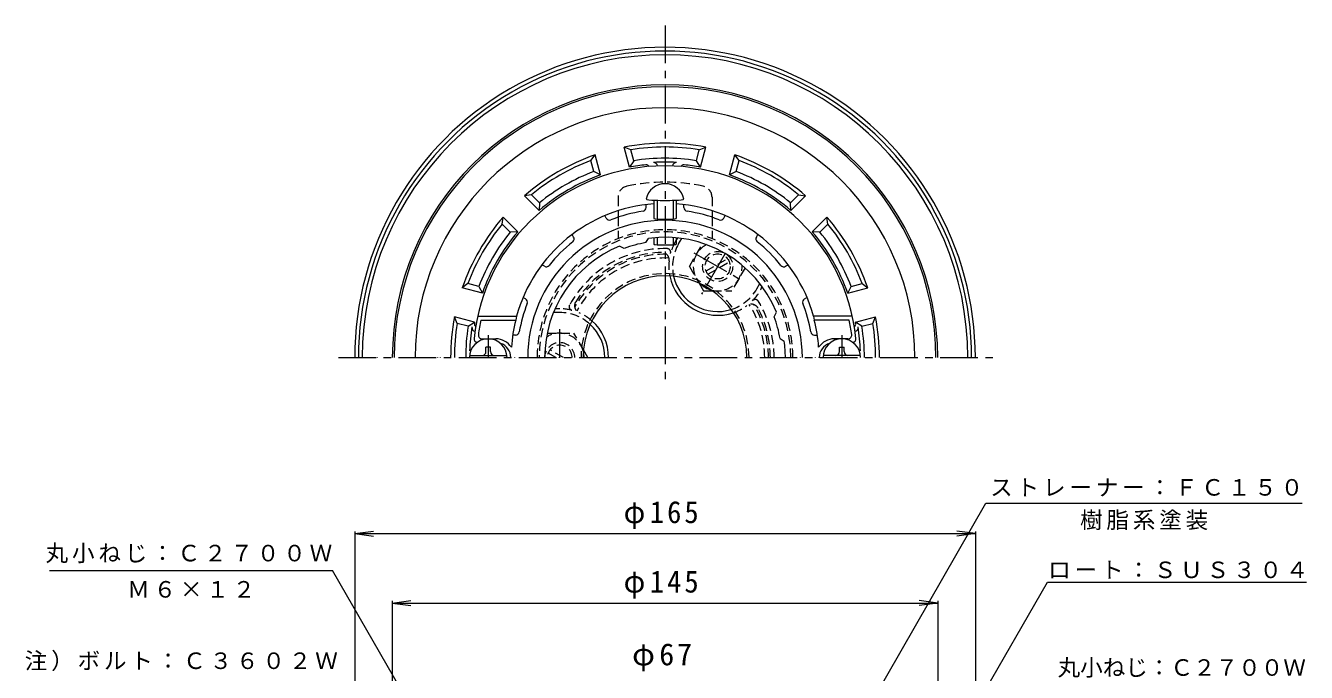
# Model space of a CAD drawing. Units: millimetres, scale not verified. Extents: x -195 to 147, y -231 to 273.
# Drawn here: x -194.6 to 145.9, y 100.9 to 272.8 of the extents above; entities that cross this region are included whole.
import ezdxf
from ezdxf.enums import TextEntityAlignment as Align

# ---------------------------------------------------------------- set-up
doc = ezdxf.new("R2010")
doc.units = ezdxf.units.MM
doc.header["$LTSCALE"] = 2
for name, pattern in [('CHAIN1', [8, 5, -1, 1, -1]), ('DASHED1', [1.8, 1.2, -0.6]), ('DOUBLE_CHAIN1', [8.8, 5, -1, 0.6, -0.6, 0.6, -1])]:
    doc.linetypes.add(name, pattern=pattern)
for name, color, linetype, lineweight in [('0-0_通り芯', 3, 'Continuous', 9), ('0-2_仕上', 6, 'Continuous', 9), ('0-3_建具', 2, 'DOUBLE_CHAIN1', 9), ('0-4_その他', 7, 'Continuous', 9), ('0-5_寸法', 7, 'Continuous', 9), ('0-6_ハッチ', 2, 'Continuous', 9)]:
    doc.layers.add(name, color=color, linetype=linetype, lineweight=lineweight)
doc.styles.add('ＭＳ ゴシック', font='')
doc.styles.get('ＭＳ ゴシック').set_extended_font_data('MS Gothic')

msp = doc.modelspace()

# ---------------------------------------------------------------- linework, layer by layer
at = {"layer": '0-0_通り芯', "linetype": 'CHAIN1'}
for p, q in [((-24.656, 272.804), (-24.656, 177.818)), ((-111.482, 184.546), (63.47, 184.546)), ((26.344, 184.546), (26.344, 184.519))]:
    msp.add_line(p, q, dxfattribs=at)
at = {"layer": '0-0_通り芯', "color": 4}
msp.add_line((-45.156, 184.546), (-45.153, 184.551), dxfattribs=at)
msp.add_line((-45.156, 184.546), (-45.153, 184.551), dxfattribs=at)
at = {"layer": '0-0_通り芯'}
msp.add_line((37.344, 184.546), (37.344, 184.519), dxfattribs=at)
for centre, radius, start, end in [((-24.656, 184.546), 82.5, 0.00015, 180.01886), ((-24.656, 184.546), 81.5, 0.00015, 180.01909), ((-24.656, 184.546), 80.5, 0, 180), ((-24.656, 184.546), 76.5, 180, 180.02034), ((-24.656, 184.546), 60.476, 180.00002, 180.02572), ((-24.656, 184.546), 59.804, 180, 180.02601), ((-24.656, 184.546), 48.267, 180, 180.03223), ((-24.656, 184.546), 46.041, 180, 180.03379), ((-24.656, 184.546), 34, 180, 180.04576), ((-24.656, 184.546), 29.807, 180, 180.05219), ((-24.656, 184.546), 28.229, 180, 180.05511), ((-52.656, 184.546), 8, 359.80554, 0), ((-24.656, 184.546), 26.5, 359.94129, 0), ((-24.656, 184.546), 28.229, 359.94489, 0), ((-24.656, 184.546), 29.807, 359.94781, 0), ((-24.656, 184.546), 34, 359.95424, 0), ((-24.656, 184.546), 34.505, 359.95491, 0), ((-24.656, 184.546), 35.987, 359.95677, 0), ((-24.656, 184.546), 41.009, 359.96206, 0.00003), ((26.344, 184.546), 3, 180, 180.51857), ((-24.656, 184.546), 76.5, 359.97966, 0), ((-24.656, 184.546), 81.5, 359.98091, 0), ((-24.656, 184.546), 82.5, 359.98114, 0)]:
    msp.add_arc(centre, radius, start, end, dxfattribs=at)
at = {"layer": '0-0_通り芯', "linetype": 'DASHED1'}
for centre, radius, start, end in [((-24.656, 184.546), 27.5, 89.1476, 150.85265), ((-24.656, 184.546), 26.5, 87.7542, 152.24594), ((-24.656, 184.546), 26.5, 0, 32.2459), ((-24.656, 184.546), 27.5, 0, 30.85243), ((26.344, 184.546), 3, 359.48143, 0)]:
    msp.add_arc(centre, radius, start, end, dxfattribs=at)
at = {"layer": '0-0_通り芯', "color": 4}
for radius, start, end in [(40, 180, 180.03889), (37.5, 180, 180.04149), (37.5, 359.95851, 360), (40, 359.96111, 0)]:
    msp.add_arc((-24.656, 184.546), radius, start, end, dxfattribs=at)
at = {"layer": '0-2_仕上'}
for p, q in [((-29.657, 224.462), (-29.657, 225.241)), ((-19.655, 224.462), (-19.655, 225.241)), ((-40.286, 221.615), (-40.675, 222.288)), ((-9.026, 221.615), (-8.638, 222.288)), ((-48.944, 216.615), (-49.334, 217.289)), ((-29.744, 215.126), (-29.01, 216.249)), ((-0.368, 216.615), (0.022, 217.289)), ((-35.54, 213.573), (-36.737, 214.178)), ((-56.725, 208.834), (-57.398, 209.223)), ((7.413, 208.834), (8.086, 209.223)), ((-61.724, 200.174), (-62.399, 200.563)), ((12.412, 200.174), (13.087, 200.563)), ((-74.456, 195.546), (-64.153, 195.546)), ((-73.646, 194.546), (-64.349, 194.546)), ((-64.153, 195.546), (-64.349, 194.546)), ((4.371, 195.43), (4.976, 196.628)), ((24.334, 194.546), (15.037, 194.546)), ((-73.287, 189.546), (-69.656, 189.546)), ((-64.409, 190.547), (-65.147, 190.547)), ((5.924, 189.635), (7.046, 188.9)), ((15.097, 190.547), (15.835, 190.547)), ((23.975, 189.546), (20.344, 189.546))]:
    msp.add_line(p, q, dxfattribs=at)
at = {"layer": '0-2_仕上', "color": 4}
for p, q in [((-27.656, 226.414), (-27.656, 221.545)), ((-26.786, 226.377), (-26.786, 221.398)), ((-22.526, 226.377), (-22.526, 221.398)), ((-21.656, 226.414), (-21.656, 221.545)), ((-27.656, 216.406), (-27.656, 214.72)), ((-26.786, 216.475), (-26.786, 214.573)), ((-22.526, 216.475), (-22.526, 214.573)), ((-21.656, 216.406), (-21.656, 214.72)), ((-72.256, 186.147), (-72.256, 187.296)), ((-71.056, 187.296), (-72.256, 187.296)), ((-71.056, 186.147), (-71.056, 187.296)), ((21.744, 187.296), (22.944, 187.296)), ((21.744, 186.147), (21.744, 187.296)), ((22.944, 186.147), (22.944, 187.296)), ((-76.62, 185.147), (-66.692, 185.147)), ((27.308, 185.147), (17.38, 185.147))]:
    msp.add_line(p, q, dxfattribs=at)
at = {"layer": '0-2_仕上', "color": 2, "linetype": 'DASHED1'}
for p, q in [((-12.156, 227.188), (-12.156, 223.595)), ((-21.914, 215.296), (-21.294, 216.369)), ((-21.048, 214.795), (-20.216, 216.237))]:
    msp.add_line(p, q, dxfattribs=at)
at = {"layer": '0-2_仕上', "color": 2}
msp.add_line((-12.156, 223.595), (-12.156, 221.874), dxfattribs=at)
at = {"layer": '0-2_仕上', "color": 4, "linetype": 'CHAIN1'}
for p, q in [((-71.656, 190.519), (-71.656, 184.546)), ((22.344, 190.519), (22.344, 184.546))]:
    msp.add_line(p, q, dxfattribs=at)
at = {"layer": '0-2_仕上'}
msp.add_lwpolyline([(25.144, 195.546), (14.841, 195.546), (15.037, 194.546)], dxfattribs=at)
for centre, radius, start, end in [((-24.656, 184.546), 51, 5.73918, 174.26082), ((-24.656, 184.546), 41, 94.19615, 164.4373), ((-24.656, 184.546), 41, 15.5627, 85.80389), ((-39.42, 222.114), 1, 210.00032, 291.45183), ((-24.657, 184.546), 39.364, 98.54883, 111.45238), ((-30.657, 224.462), 1, 278.5488, 0.00005), ((-18.655, 224.462), 1, 179.99995, 261.4512), ((-24.655, 184.546), 39.364, 68.54762, 81.45117), ((-9.892, 222.114), 1, 248.54817, 329.99968), ((-24.656, 184.546), 36.511, 0, 180), ((-24.656, 184.546), 39.364, 128.54883, 141.45238), ((-49.81, 216.115), 1, 308.5488, 30.00005), ((-24.656, 184.546), 31, 99.4471, 110.55397), ((-24.656, 184.546), 32, 22.1813, 97.81973), ((0.498, 216.115), 1, 149.99995, 231.4512), ((-24.656, 184.546), 39.364, 38.54762, 51.45117), ((-24.656, 184.546), 32, 112.18132, 180), ((-56.225, 209.7), 1, 240.00032, 321.45183), ((6.913, 209.7), 1, 218.54817, 299.99968), ((-24.656, 184.546), 39.364, 158.54883, 170.01233), ((-62.224, 199.308), 1, 338.5488, 60.00005), ((12.912, 199.308), 1, 119.99995, 201.4512), ((-24.656, 184.546), 39.364, 9.98767, 21.45117), ((-24.656, 184.546), 50, 168.46304, 172.96654), ((-24.656, 184.546), 40.934, 165.85966, 176.1152), ((-24.656, 184.546), 31, 9.4471, 20.55397), ((-24.656, 184.546), 40.934, 3.8848, 14.14034), ((-24.656, 184.546), 50, 7.03346, 11.53696), ((-64.409, 191.547), 1, 270, 350.01224), ((15.097, 191.547), 1, 189.98776, 270), ((-74.405, 189.546), 1, 174.26064, 257.39996), ((-73.287, 190.546), 1, 172.9666, 270), ((-69.656, 184.546), 5, 33.687, 90), ((-69.656, 184.546), 4, 0, 71.78839), ((-24.656, 184.546), 32, 0, 7.81973), ((20.344, 184.546), 5, 90, 146.313), ((20.344, 184.546), 4, 108.21136, 180), ((23.975, 190.546), 1, 270, 7.0334), ((25.093, 189.546), 1, 282.60101, 5.73936)]:
    msp.add_arc(centre, radius, start, end, dxfattribs=at)
at = {"layer": '0-2_仕上', "color": 4}
for centre, radius, start, end in [((-24.656, 225.682), 5.101, 11.41092, 168.58908), ((-71.656, 184.546), 5, 0, 180), ((22.344, 184.546), 5, 0, 180), ((-73.256, 186.147), 1, 270, 0), ((-70.056, 186.147), 1, 180, 270), ((20.744, 186.147), 1, 270, 0), ((23.944, 186.147), 1, 180, 270)]:
    msp.add_arc(centre, radius, start, end, dxfattribs=at)
for centre, major_axis in [((-24.656, 226.691), (-5, 0)), ((-24.656, 221.545), (-3, 0)), ((-24.656, 214.72), (-3, 0))]:
    msp.add_ellipse(centre, major_axis=major_axis, ratio=0.0694, start_param=6.2831853, end_param=9.424778, dxfattribs=at)
at = {"layer": '0-3_建具', "linetype": 'DASHED1'}
for radius in [34, 33.431, 22.333]:
    msp.add_arc((-24.656, 184.546), radius, 0, 180, dxfattribs=at)
at = {"layer": '0-3_建具', "linetype": 'Continuous'}
msp.add_arc((-24.656, 184.546), 21.764, 0, 180, dxfattribs=at)
at = {"layer": '0-4_その他'}
for p, q in [((-107.156, 137.77), (-102.199, 138.423)), ((-107.156, 138.37), (-107.156, -10.395)), ((-107.156, 137.77), (57.844, 137.77)), ((-107.156, 137.77), (-102.199, 137.118)), ((57.844, 137.77), (52.887, 138.423)), ((57.844, 137.77), (52.887, 137.118)), ((57.844, 138.37), (57.844, -10.395)), ((-97.156, 119.306), (-92.199, 119.959)), ((-97.156, 119.906), (-97.156, -3.94)), ((-97.156, 119.306), (47.844, 119.306)), ((-97.156, 119.306), (-92.199, 118.654)), ((47.844, 119.306), (42.887, 119.959)), ((47.844, 119.306), (42.887, 118.654)), ((47.844, 119.906), (47.844, -3.94))]:
    msp.add_line(p, q, dxfattribs=at)
at = {"layer": '0-5_寸法'}
for p, q in [((11.77, 60.636), (60.648, 145.851)), ((60.648, 145.851), (144.702, 145.851)), ((-188.281, 127.986), (-113.02, 127.986)), ((-70.691, 54.265), (-113.02, 127.986)), ((10.063, 8.895), (77.004, 124.84)), ((77.004, 124.84), (145.854, 124.84))]:
    msp.add_line(p, q, dxfattribs=at)
at = {"layer": '0-6_ハッチ'}
for p, q in [((-44.392, 236.953), (-43.236, 238.433)), ((-41.809, 233.106), (-43.236, 238.433)), ((-34.081, 235.177), (-35.509, 240.504)), ((-33.767, 239.8), (-35.509, 240.504)), ((-32.987, 236.888), (-33.767, 239.8)), ((-16.325, 236.888), (-15.545, 239.8)), ((-15.545, 239.8), (-13.803, 240.504)), ((-15.231, 235.177), (-13.803, 240.504)), ((-7.503, 233.106), (-6.076, 238.433)), ((-4.92, 236.953), (-6.076, 238.433)), ((-43.612, 234.041), (-44.392, 236.953)), ((-32.987, 236.888), (-34.081, 235.177)), ((-15.231, 235.177), (-16.325, 236.888)), ((-5.7, 234.041), (-4.92, 236.953)), ((-41.809, 233.106), (-43.612, 234.041)), ((-5.7, 234.041), (-7.503, 233.106)), ((-60.174, 227.842), (-62.033, 227.581)), ((-58.134, 223.681), (-62.033, 227.581)), ((-58.041, 225.71), (-60.174, 227.842)), ((-58.041, 225.71), (-58.134, 223.681)), ((8.729, 225.71), (10.861, 227.842)), ((8.822, 223.681), (8.729, 225.71)), ((8.822, 223.681), (12.721, 227.581)), ((10.861, 227.842), (12.721, 227.581)), ((-67.952, 220.064), (-67.69, 221.924)), ((-63.79, 218.024), (-67.69, 221.924)), ((-37.156, 223.594), (-37.156, 221.874)), ((14.478, 218.024), (18.378, 221.924)), ((18.64, 220.064), (18.378, 221.924)), ((-65.819, 217.932), (-67.952, 220.064)), ((-63.79, 218.024), (-65.819, 217.932)), ((16.507, 217.932), (14.478, 218.024)), ((16.507, 217.932), (18.64, 220.064)), ((-77.063, 204.283), (-78.543, 203.127)), ((-73.216, 201.699), (-78.543, 203.127)), ((-74.15, 203.502), (-77.063, 204.283)), ((-74.15, 203.502), (-73.216, 201.699)), ((23.904, 201.699), (24.838, 203.502)), ((23.904, 201.699), (29.231, 203.127)), ((24.838, 203.502), (27.751, 204.283)), ((27.751, 204.283), (29.231, 203.127)), ((-75.286, 193.972), (-80.613, 195.399)), ((-79.91, 193.658), (-80.613, 195.399)), ((25.974, 193.972), (31.301, 195.399)), ((30.598, 193.658), (31.301, 195.399)), ((-76.997, 192.877), (-79.91, 193.658)), ((-76.997, 192.877), (-75.286, 193.972)), ((27.685, 192.877), (25.974, 193.972)), ((27.685, 192.877), (30.598, 193.658))]:
    msp.add_line(p, q, dxfattribs=at)
at = {"layer": '0-6_ハッチ', "linetype": 'DASHED1'}
for p, q in [((-37.156, 227.188), (-37.156, 223.594)), ((-37.156, 221.874), (-37.156, 216.165)), ((-12.156, 221.874), (-12.156, 216.165)), ((-0.264, 202.795), (0.569, 204.237)), ((-52.656, 197.546), (-53.896, 197.546)), ((-52.656, 196.546), (-54.321, 196.546))]:
    msp.add_line(p, q, dxfattribs=at)
at = {"layer": '0-6_ハッチ', "color": 4, "linetype": 'DASHED1'}
for p, q in [((-18.156, 208.795), (-14.614, 214.93)), ((-18.156, 208.795), (-15.576, 204.326)), ((-13.752, 207.585), (-8.061, 210.871)), ((-13.252, 206.719), (-7.561, 210.005)), ((-3.364, 208.435), (-6.909, 202.295)), ((-12.06, 202.295), (-6.909, 202.295)), ((-55.99, 191.042), (-48.901, 191.042)), ((-46.325, 186.58), (-48.901, 191.042)), ((-53.656, 184.546), (-55.751, 185.756)), ((-51.656, 184.546), (-55.251, 186.622))]:
    msp.add_line(p, q, dxfattribs=at)
at = {"layer": '0-6_ハッチ', "color": 4, "linetype": 'CHAIN1'}
for p, q in [((-16.962, 212.436), (-3.969, 204.934)), ((-8.656, 212.259), (-14.939, 201.377)), ((-52.656, 184.519), (-52.656, 192.086))]:
    msp.add_line(p, q, dxfattribs=at)
at = {"layer": '0-6_ハッチ', "color": 4}
for p, q in [((-15.576, 204.326), (-14.403, 202.295)), ((-14.403, 202.295), (-12.06, 202.295)), ((-45.153, 184.551), (-46.325, 186.58))]:
    msp.add_line(p, q, dxfattribs=at)
at = {"layer": '0-6_ハッチ', "color": 4, "linetype": 'DASHED1'}
for radius in [4, 3.324]:
    msp.add_circle((-10.656, 208.795), radius, dxfattribs=at)
at = {"layer": '0-6_ハッチ'}
for centre, radius, start, end in [((-24.656, 184.546), 72.5, 0, 180), ((-24.656, 184.546), 72, 0, 180), ((-24.656, 184.546), 66.441, 0, 180), ((-24.656, 184.546), 57, 109.02406, 130.97594), ((-24.656, 184.546), 57, 79.02406, 100.97594), ((-24.656, 184.546), 56, 80.63637, 99.36365), ((-24.656, 184.546), 57, 49.02406, 70.97594), ((-24.656, 184.546), 56, 110.63637, 129.36365), ((-24.656, 184.546), 51.5, 95.68213, 100.54533), ((-24.656, 184.546), 53, 80.95651, 99.04347), ((-29.656, 234.798), 1, 35.18959, 95.68202), ((-24.656, 184.546), 51.969, 86.62567, 93.37433), ((-27.656, 235.427), 1, 4.57698, 93.37471), ((-21.656, 235.427), 1, 86.62529, 175.42302), ((-19.656, 234.798), 1, 84.31798, 144.81041), ((-24.656, 184.546), 51.5, 79.45464, 84.31787), ((-24.656, 184.546), 56, 50.63637, 69.36365), ((-24.656, 184.546), 51.5, 109.45464, 130.54533), ((-24.656, 184.546), 53, 110.95651, 129.04347), ((-24.656, 184.546), 51.5, 49.45464, 70.54533), ((-24.656, 184.546), 53, 50.95651, 69.04347), ((-24.656, 184.546), 57, 139.02406, 160.97594), ((-24.656, 184.546), 57, 19.02406, 40.97594), ((-24.656, 184.546), 56, 140.63637, 159.36365), ((-24.656, 184.546), 53, 140.95651, 159.04347), ((-24.656, 184.546), 51.5, 139.45464, 160.54533), ((-24.656, 184.546), 51.5, 19.45464, 40.54533), ((-24.656, 184.546), 53, 20.95651, 39.04347), ((-24.656, 184.546), 56, 20.63637, 39.36365), ((-10.656, 208.795), 13, 191.17879, 288.82141), ((-10.656, 208.795), 12, 192.53777, 287.46239), ((-24.656, 184.546), 57, 169.02405, 179.99998), ((-52.656, 184.546), 13, 359.88033, 48.82101), ((-24.656, 184.546), 57, 0, 10.97594), ((-24.656, 184.546), 56, 170.63634, 179.99998), ((-24.656, 184.546), 53, 170.95651, 179.99998), ((-24.656, 184.546), 51.969, 170.96971, 178.03624), ((-74.994, 192.546), 1, 170.97121, 259.76781), ((-74.348, 193.546), 1, 169.7332, 230.2282), ((-24.656, 184.546), 51.5, 169.45467, 169.73407), ((-52.656, 184.546), 12, 0, 47.46205), ((25.036, 193.546), 1, 309.7718, 10.2668), ((25.681, 192.546), 1, 280.23219, 9.02879), ((-24.656, 184.546), 51.5, 10.26593, 10.54533), ((-24.656, 184.546), 51.969, 1.96364, 9.03029), ((-24.656, 184.546), 53, 0, 9.04347), ((-24.656, 184.546), 56, 0, 9.36365)]:
    msp.add_arc(centre, radius, start, end, dxfattribs=at)
at = {"layer": '0-6_ハッチ', "linetype": 'DASHED1'}
for centre, radius, start, end in [((-34.156, 227.188), 3, 101.78862, 180), ((-24.656, 181.668), 49.5, 78.21141, 101.78859), ((-15.156, 227.188), 3, 0, 78.21138), ((-10.656, 208.795), 13, 149.99667, 164.47745), ((-10.656, 208.795), 12, 149.99997, 192.53777), ((-24.656, 184.546), 29, 88.95502, 151.04498), ((-24.656, 184.546), 28, 91.98199, 148.01797), ((-25.555, 210.531), 2, 353.3544, 91.98187), ((-24.145, 212.542), 1, 344.47816, 88.95473), ((-10.656, 208.795), 13, 173.35506, 191.17879), ((-10.656, 208.795), 12, 287.46239, 329.99992), ((-10.656, 208.795), 13, 315.52255, 335.59695), ((-52.656, 184.546), 13, 75.52257, 90), ((-49.156, 198.102), 1, 151.04433, 255.52223), ((-46.71, 198.317), 2, 148.0177, 246.64532), ((-10.656, 208.795), 13, 288.82141, 306.64494), ((-1.703, 196.76), 2, 28.0177, 126.64532), ((-0.667, 198.986), 1, 31.04436, 135.52332), ((-24.656, 184.546), 28, 0, 28.01794), ((-24.656, 184.546), 29, 0, 31.04492), ((-52.656, 184.546), 12, 47.46205, 89.99992), ((-52.656, 184.546), 13, 48.82101, 66.64494)]:
    msp.add_arc(centre, radius, start, end, dxfattribs=at)
at = {"layer": '0-6_ハッチ', "color": 4, "linetype": 'DASHED1'}
for centre, radius, start, end in [((-10.651, 208.792), 6.5, 117.08243, 225.59473), ((-10.651, 208.792), 6.5, 254.38248, 2.8947), ((-52.656, 184.552), 6.5, 14.38174, 122.89516), ((-52.656, 184.546), 4, 0, 180), ((-52.656, 184.546), 3.324, 0, 180)]:
    msp.add_arc(centre, radius, start, end, dxfattribs=at)
at = {"layer": '0-6_ハッチ', "color": 4}
for centre, start, end in [((-10.651, 208.792), 225.59473, 254.38248), ((-52.656, 184.552), 359.95093, 14.38174)]:
    msp.add_arc(centre, 6.5, start, end, dxfattribs=at)

# ---------------------------------------------------------------- texts
at = {"layer": '0-4_その他', "color": 2, "char_height": 5.865, "attachment_point": 7, "style": 'ＭＳ ゴシック'}
for s, insert in [('\\T1.21;\\W0.95;φ165', (-35.656, 138.97)), ('\\T1.21;\\W0.95;φ145', (-35.656, 120.506)), ('\\T1.19;φ67', (-33.406, 101.16))]:
    msp.add_mtext(s, dxfattribs=dict(at, insert=insert))
at = {"layer": '0-5_寸法', "style": 'ＭＳ ゴシック'}
msp.add_text('丸小ねじ：Ｃ２７００Ｗ', height=4.399, dxfattribs=at).set_placement((79.717, 98.656), align=Align.BOTTOM_LEFT)
at = {"layer": '0-5_寸法', "char_height": 4.399, "attachment_point": 7, "style": 'ＭＳ ゴシック'}
for s, insert in [('\\T1.17;ストレーナー：ＦＣ１５０', (61.783, 147.637)), ('\\T1.17;樹脂系塗装', (85.675, 138.691)), ('\\T1.17;丸小ねじ：Ｃ２７００Ｗ', (-189.34, 129.9)), ('\\T1.17;ロート：ＳＵＳ３０４', (77.201, 125.766)), ('\\T1.17;Ｍ６×１２', (-167.65, 120.691)), ('\\T1.17;注）ボルト：Ｃ３６０２Ｗ', (-194.875, 101.205))]:
    msp.add_mtext(s, dxfattribs=dict(at, insert=insert))

doc.saveas('drawing.dxf')
